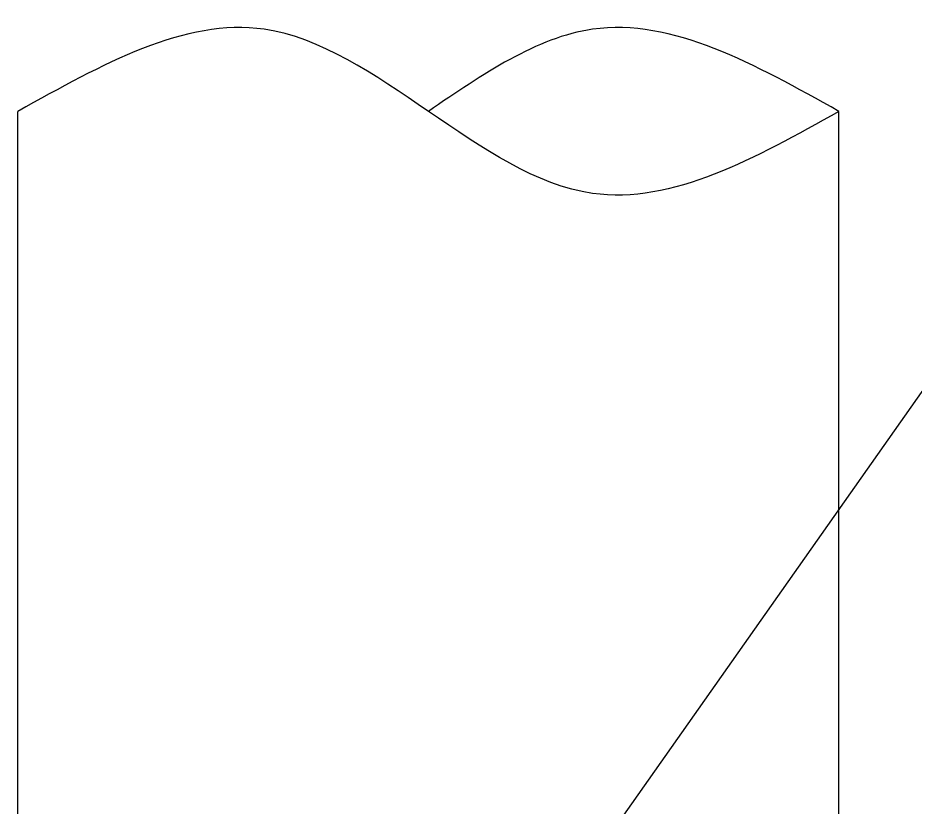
# Model space of a CAD drawing. Extents: x -427546 to -314919, y 698702 to 968782.
# Drawn here: x -410486 to -409582, y 904858 to 905654 of the extents above; entities that cross this region are included whole.
import ezdxf

# ---------------------------------------------------------------- set-up
doc = ezdxf.new("R2010")
doc.units = 0
doc.header["$LTSCALE"] = 1000
doc.header["$MEASUREMENT"] = 0
doc.layers.get('0').update_dxf_attribs({"linetype": 'CONTINUOUS'})

msp = doc.modelspace()

# ---------------------------------------------------------------- linework, layer by layer
at = {"linetype": 'CONTINUOUS'}
for p, q in [((-410485.96, 904585.3), (-410485.96, 905559.42)), ((-409658.32, 904603.45), (-409658.32, 905559.42))]:
    msp.add_line(p, q, dxfattribs=at)
msp.add_lwpolyline([(-409978.28, 904703.37), (-409400.73, 905523.66)])
msp.add_spline([(-409658.32, 905559.42), (-409906.62, 905476.66), (-410237.67, 905642.18), (-410485.96, 905559.42)], degree=3, dxfattribs=at)
msp.add_open_spline([(-409658.32, 905559.42), (-409742.47, 905606.51), (-409886.13, 905686.91), (-410017.66, 905596.76), (-410072.14, 905559.42)], degree=3, knots=[0, 0, 0, 0, 3.604997, 6.154114, 6.154114, 6.154114, 6.154114], dxfattribs=at)

doc.saveas('drawing.dxf')
